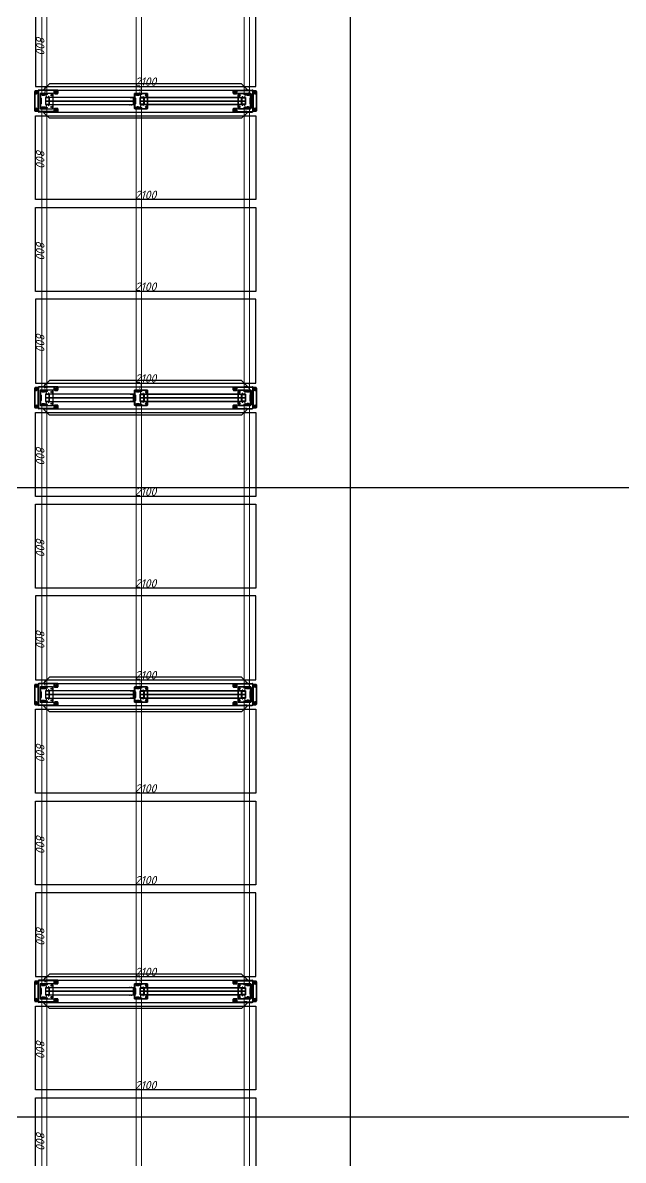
# Model space of a CAD drawing. Header units: millimetres. Extents: x 2140 to 223837, y 2113 to 170313.
# Drawn here: x 19041 to 24765, y 65347 to 76194 of the extents above; entities that cross this region are included whole.
import ezdxf

# ---------------------------------------------------------------- set-up
doc = ezdxf.new("R2010")
doc.units = ezdxf.units.MM
for name, pattern in [('CENTERX2', [20.32, 12.7, -2.54, 2.54, -2.54]), ('HIDDEN', [1.905, 1.27, -0.635]), ('PHANTOM', [12.7, 6.35, -1.27, 1.27, -1.27, 1.27, -1.27]), ('Линия сетки', [22.225, 12.7, -3.175, 3.175, -3.175])]:
    doc.linetypes.add(name, pattern=pattern)
doc.layers.add('1.Балка', color=5, linetype='Continuous', lineweight=0)
doc.layers.add('3.Опора', color=7, linetype='Continuous', lineweight=0)
for name, color, linetype in [('2.Стойка', 7, 'Continuous'), ('отбойники', 1, 'Continuous'), ('Размеры', 7, 'Continuous'), ('Стены', 7, 'Continuous')]:
    doc.layers.add(name, color=color, linetype=linetype)
doc.styles.add('Курсив', font='isocpeui.ttf')
doc.dimstyles.new('Рзм блок', dxfattribs={"dimtxt": 40, "dimasz": 80, "dimexe": 0.18, "dimexo": 0, "dimgap": 5, "dimtad": 1, "dimtoh": 1, "dimdec": 0, "dimzin": 0, "dimdsep": 46, "dimtxsty": 'Курсив', "dimblk": 'NONE', "dimcen": 0.09, "dimse1": 1, "dimse2": 1, "dimsd1": 1, "dimsd2": 1, "dimadec": 0, "dimazin": 0, "dimtfac": 1, "dimtdec": 0, "dimtofl": 0, "dimtmove": 0, "dimatfit": 2, "dimldrblk": 'NONE', "dimfxl": 0.18, "dimtolj": 1, "dimtzin": 0, "dimarcsym": 0})

# ---------------------------------------------------------------- blocks, each defined once
blk = doc.blocks.new('Помещение')
at = {"color": 9, "linetype": 'Линия сетки', "true_color": 0xc7c8ca}
for p, q in [((20021.9036, 162172.4828), (20021.9036, 22887.2413)), ((113992.9741, 69644.9347), (7061.0864, 69644.9347)), ((113992.9741, 63644.9347), (7061.0864, 63644.9347))]:
    blk.add_line(p, q, dxfattribs=at)
blk = doc.blocks.new('Опора FSус 120')
at = {"layer": '3.Опора', "color": 0, "linetype": 'Continuous', "lineweight": 25}
for p, q in [((-73, 120), (-73, 5)), ((68, 125), (-68, 125)), ((73, 5), (73, 120)), ((-68, 0), (68, 0)), ((-34, 85), (-34, 71)), ((-34, 61), (-34, 71)), ((-31, 61), (-34, 61)), ((-31, 85), (-31, 71)), ((-31, 71), (-31, 61)), ((28, 91), (-28, 91)), ((28, 88), (-28, 88)), ((31, 71), (31, 85)), ((31, 61), (31, 71)), ((34, 61), (31, 61)), ((34, 71), (34, 85)), ((34, 71), (34, 61))]:
    blk.add_line(p, q, dxfattribs=at)
at = {"layer": '3.Опора', "color": 0}
for p, q in [((-30, 73), (-35, 73)), ((30, 73), (35, 73))]:
    blk.add_line(p, q, dxfattribs=at)
for points in [[(-31, 77.5), (-34, 77.5), (-34, 68.5), (-31, 68.5)], [(31, 77.5), (34, 77.5), (34, 68.5), (31, 68.5)]]:
    blk.add_lwpolyline(points, close=True, dxfattribs=at)
at = {"layer": '3.Опора', "color": 0, "linetype": 'Continuous', "lineweight": 25}
for centre in [(-56, 112), (56, 112)]:
    blk.add_circle(centre, 7.5, dxfattribs=at)
for centre, radius, start, end in [((-68, 120), 5, 90, 180), ((68, 120), 5, 0, 90), ((-68, 5), 5, 180, 270), ((-28, 85), 6, 90, 180), ((-28, 85), 3, 90, 180), ((28, 85), 6, 0, 90), ((28, 85), 3, 0, 90), ((68, 5), 5, 270, 0)]:
    blk.add_arc(centre, radius, start, end, dxfattribs=at)
blk = doc.blocks.new('Стойка FSус 120')
at = {"color": 0, "linetype": 'ByBlock', "lineweight": 0}
for p, q in [((-60, 42), (-60, 35)), ((-60, 20), (-53, 20)), ((-60, 5), (-60, -1)), ((-58, 42), (-58, 35)), ((-58, 31), (-57, 31)), ((-57, 9), (-58, 9)), ((-58, 5), (-58, -1)), ((-38, 53), (-57, 46)), ((-38, 51), (-57, 44)), ((-57, 33), (-56, 32)), ((-56, 8), (-57, 7)), ((-56, 29), (-56, 11)), ((-56, 26), (-54, 26)), ((-54, 14), (-56, 14)), ((-54, 29), (-54, 11)), ((-47, 73), (-39, 73)), ((-47, 73), (-47, 71)), ((-47, 71), (-39, 71)), ((-38, 62), (-34, 62)), ((-37, 69), (-37, 55)), ((-35, 66), (-37, 66)), ((-37, 58), (-35, 58)), ((-35, 69), (-35, 55)), ((-28, -2), (-26, 0)), ((-23, 2), (23, 2)), ((-23, 0), (23, 0)), ((26, 0), (28, -2)), ((38, 62), (34, 62)), ((35, 55), (35, 69)), ((37, 66), (35, 66)), ((35, 58), (37, 58)), ((37, 55), (37, 69)), ((57, 46), (38, 53)), ((57, 44), (38, 51)), ((39, 73), (47, 73)), ((39, 71), (47, 71)), ((47, 73), (47, 71)), ((60, 20), (53, 20)), ((54, 11), (54, 29)), ((56, 26), (54, 26)), ((54, 14), (56, 14)), ((56, 32), (57, 33)), ((56, 11), (56, 29)), ((57, 7), (56, 8)), ((57, 31), (58, 31)), ((58, 9), (57, 9)), ((58, 35), (58, 42)), ((58, -1), (58, 5)), ((60, 35), (60, 42)), ((60, -1), (60, 5)), ((-56, -3), (-48, -3)), ((-56, -5), (-48, -5)), ((-48, -3), (-46, -3)), ((-48, -3), (-48, -5)), ((-46, -5), (-48, -5)), ((-46, -3), (-46, -3)), ((-46, -3), (-37, -3)), ((-46, -5), (-46, -5)), ((-37, -5), (-46, -5)), ((-37, -3), (-36, -3)), ((-36, -5), (-37, -5)), ((-36, -3), (-29, -3)), ((-36, -3), (-36, -5)), ((-36, -5), (-29, -5)), ((-26, -3), (-25, -1)), ((25, -1), (26, -3)), ((29, -3), (36, -3)), ((29, -5), (36, -5)), ((37, -3), (36, -3)), ((36, -3), (36, -5)), ((36, -5), (37, -5)), ((46, -3), (37, -3)), ((37, -5), (46, -5)), ((48, -3), (46, -3)), ((46, -3), (46, -3)), ((46, -5), (48, -5)), ((46, -5), (46, -5)), ((48, -3), (56, -3)), ((48, -3), (48, -5)), ((48, -5), (56, -5))]:
    blk.add_line(p, q, dxfattribs=at)
for centre, radius, start, end in [((-56, 42), 4, 110, 180), ((-56, 35), 4, 180, 240), ((-56, 5), 4, 120, 180), ((-56, 42), 2, 110, 180), ((-56, 35), 2, 180, 240), ((-56, 5), 2, 120, 180), ((-58, 29), 2, 0, 60), ((-58, 11), 2, 300, 0), ((-58, 29), 4, 0, 60), ((-58, 11), 4, 300, 0), ((-39, 69), 4, 0, 90), ((-39, 69), 2, 0, 90), ((-39, 55), 4, 290, 0), ((-39, 55), 2, 290, 0), ((-23, -2), 4, 90, 150), ((-23, -2), 2, 90, 150), ((23, -2), 4, 30, 90), ((23, -2), 2, 30, 90), ((39, 69), 4, 90, 180), ((39, 55), 4, 180, 250), ((39, 69), 2, 90, 180), ((39, 55), 2, 180, 250), ((58, 29), 4, 120, 180), ((58, 11), 4, 180, 240), ((58, 29), 2, 120, 180), ((58, 11), 2, 180, 240), ((56, 42), 4, 0, 70), ((56, 42), 2, 0, 70), ((56, 35), 2, 300, 0), ((56, 5), 2, 0, 60), ((56, 35), 4, 300, 0), ((56, 5), 4, 0, 60), ((-56, -1), 4, 180, 270), ((-56, -1), 2, 180, 270), ((-29, -1), 2, 270, 330), ((-29, -1), 4, 270, 330), ((29, -1), 4, 210, 270), ((29, -1), 2, 210, 270), ((56, -1), 2, 270, 0), ((56, -1), 4, 270, 0)]:
    blk.add_arc(centre, radius, start, end, dxfattribs=at)
blk = doc.blocks.new('*D1555')
at = {"layer": 'Defpoints', "color": 0, "transparency": 16777216}
for p in [(1015, -2056), (1815, -2056), (1815, -2056)]:
    blk.add_point(p, dxfattribs=at)
at = {"layer": 'Defpoints', "color": 0, "transparency": 16777216, "insert": (1415, -2011), "char_height": 80, "attachment_point": 5, "style": 'Курсив'}
blk.add_mtext('\\A1;800', dxfattribs=at)
blk = doc.blocks.new('_None')
blk = doc.blocks.new('*D1556')
at = {"layer": 'Defpoints', "color": 0, "transparency": 16777216}
for p in [(1815, 44), (1815, 44), (1815, -2056)]:
    blk.add_point(p, dxfattribs=at)
at = {"layer": 'Defpoints', "color": 0, "transparency": 16777216, "insert": (1770, -1006), "char_height": 80, "attachment_point": 5, "rotation": 90, "style": 'Курсив'}
blk.add_mtext('\\A1;2100', dxfattribs=at)
blk = doc.blocks.new('*D1035')
at = {"layer": 'Defpoints', "color": 0, "linetype": 'ByBlock', "transparency": 16777216}
for p in [(255350, 108886), (255350, 108857), (258050, 108857)]:
    blk.add_point(p, dxfattribs=at)
at = {"layer": 'Defpoints', "color": 0, "linetype": 'ByBlock', "transparency": 16777216, "insert": (258009, 108902), "char_height": 20, "attachment_point": 5, "style": 'Курсив'}
blk.add_mtext('\\A1;2700', dxfattribs=at)
blk = doc.blocks.new('*D1036')
at = {"layer": 'Defpoints', "color": 0, "linetype": 'ByBlock', "transparency": 16777216}
for p in [(255350, 107876), (255350, 107848), (258050, 107876)]:
    blk.add_point(p, dxfattribs=at)
at = {"layer": 'Defpoints', "color": 0, "linetype": 'ByBlock', "transparency": 16777216, "insert": (258009, 107863), "char_height": 20, "attachment_point": 5, "style": 'Курсив'}
blk.add_mtext('\\A1;2700', dxfattribs=at)
blk = doc.blocks.new('*U1979')
at = {"layer": 'Размеры', "color": 251, "true_color": 0x636466}
for p, q in [((-10, 0), (-5, 9)), ((-5, -9), (-10, 0)), ((-5, 9), (5, 9)), ((5, 9), (10, 0)), ((10, 0), (5, -9)), ((5, -9), (-5, -9))]:
    blk.add_line(p, q, dxfattribs=at)
for radius in [11, 5]:
    blk.add_circle((0, 0), radius, dxfattribs=at)
blk = doc.blocks.new('*U1980')
at = {"layer": 'Размеры', "color": 251, "true_color": 0x636466}
for p, q in [((-10, 0), (-5, 9)), ((-5, -9), (-10, 0)), ((-5, 9), (5, 9)), ((5, 9), (10, 0)), ((10, 0), (5, -9)), ((5, -9), (-5, -9))]:
    blk.add_line(p, q, dxfattribs=at)
for radius in [11, 5]:
    blk.add_circle((0, 0), radius, dxfattribs=at)
blk = doc.blocks.new('*U1981')
at = {"layer": 'Размеры', "color": 251, "true_color": 0x636466}
for p, q in [((-10, 0), (-5, 9)), ((-5, -9), (-10, 0)), ((-5, 9), (5, 9)), ((5, 9), (10, 0)), ((10, 0), (5, -9)), ((5, -9), (-5, -9))]:
    blk.add_line(p, q, dxfattribs=at)
for radius in [11, 5]:
    blk.add_circle((0, 0), radius, dxfattribs=at)
blk = doc.blocks.new('*U1975')
at = {"layer": 'Размеры', "color": 251, "true_color": 0x636466}
for p, q in [((-10, 0), (-5, 9)), ((-5, -9), (-10, 0)), ((-5, 9), (5, 9)), ((5, 9), (10, 0)), ((10, 0), (5, -9)), ((5, -9), (-5, -9))]:
    blk.add_line(p, q, dxfattribs=at)
for radius in [11, 5]:
    blk.add_circle((0, 0), radius, dxfattribs=at)
blk = doc.blocks.new('*U1875')
h = blk.add_hatch(color=0)
h.dxf.hatch_style = 1
h.paths.add_polyline_path([(105, 160), (101, 160), (101, 160), (101, 60), (105, 60)])
h.paths.add_polyline_path([(-101, 160), (-105, 160), (-105, 60), (-101, 60)])
h.paths.add_polyline_path([(105, -22), (105, 29), (101, 29), (101, -22), (101, -22, -0.414214), (97, -26), (-97, -26, -0.414214), (-101, -22), (-101, 29), (-105, 29), (-105, -22, 0.414214), (-97, -30), (97, -30, 0.414214)])
at = {"color": 0, "linetype": 'Continuous', "lineweight": 25}
for p, q in [((-105, 160), (-101, 160)), ((-105, 160), (-105, 46)), ((-101, 160), (-101, 160)), ((-97, 160), (-101, 160)), ((-101, 160), (-101, 46)), ((-101, 125), (-97, 125)), ((-75, 160), (-97, 160)), ((-97, 125), (-75, 125)), ((-70, 130), (-70, 155)), ((70, 155), (70, 130)), ((97, 160), (75, 160)), ((75, 125), (97, 125)), ((101, 160), (97, 160)), ((97, 125), (101, 125)), ((101, 160), (101, 46)), ((101, 160), (105, 160)), ((101, 160), (101, 160)), ((105, 160), (105, 46)), ((105, 160), (105, 160)), ((-105, 46), (-105, 42)), ((-105, 46), (-105, 42)), ((-105, 46), (-105, 42)), ((-105, 42), (-105, -22)), ((-105, 42), (-105, -22)), ((-101, 42), (-101, 46)), ((-101, 42), (-101, 46)), ((-101, 42), (-101, 46)), ((-101, 42), (-101, -22)), ((-101, 42), (-101, -22)), ((101, 47), (101, 42)), ((101, 47), (101, 42)), ((101, 42), (101, 46)), ((101, 42), (101, -22)), ((101, 42), (101, -22)), ((105, 42), (105, 47)), ((105, 42), (105, 47)), ((105, 46), (105, 42)), ((105, 42), (105, -22)), ((105, 42), (105, -22)), ((97, -26), (-97, -26)), ((97, -30), (-97, -30)), ((-97, -30), (-97, -34)), ((-97, -56), (-97, -34)), ((92, -61), (-92, -61)), ((97, -34), (97, -30)), ((97, -34), (97, -56))]:
    blk.add_line(p, q, dxfattribs=at)
at = {"color": 0}
for p, q in [((-100, 54), (-106, 54)), ((-100, 34), (-106, 34)), ((106, 54), (100, 54)), ((106, 34), (100, 34))]:
    blk.add_line(p, q, dxfattribs=at)
at = {"color": 61, "true_color": 0xedee99}
blk.add_line((0, 0), (0, -5), dxfattribs=at)
at = {"color": 0}
for points in [[(-101, 60), (-105, 60), (-105, 29), (-101, 29)], [(105, 60), (101, 60), (101, 29), (105, 29)]]:
    blk.add_lwpolyline(points, close=True, dxfattribs=at)
at = {"color": 0, "linetype": 'Continuous', "lineweight": 25}
for centre in [(-82, 143), (82, 143), (-80, -49), (80, -49)]:
    blk.add_circle(centre, 6, dxfattribs=at)
for centre, radius, start, end in [((-75, 155), 5, 0, 90), ((-75, 130), 5, 270, 0), ((75, 155), 5, 90, 180), ((75, 130), 5, 180, 270), ((-97, -22), 8, 180, 270), ((-97, -22), 4, 180, 270), ((-92, -56), 5, 180, 270), ((92, -56), 5, 270, 0), ((97, -22), 8, 270, 0), ((97, -22), 4, 270, 0)]:
    blk.add_arc(centre, radius, start, end, dxfattribs=at)
at = {"layer": 'отбойники', "color": 0, "rotation": 180}
for name, p in [('*U1981', (-82, 143)), ('*U1975', (82, 143)), ('*U1980', (-80, -49)), ('*U1979', (80, -49))]:
    blk.add_blockref(name, p, dxfattribs=at)
blk = doc.blocks.new('*D430')
at = {"layer": 'Defpoints', "color": 0, "linetype": 'ByBlock', "transparency": 16777216}
for p in [(5, 35), (5, 2), (2705, 35)]:
    blk.add_point(p, dxfattribs=at)
at = {"layer": 'Defpoints', "color": 0, "linetype": 'ByBlock', "transparency": 16777216, "insert": (2664, 17), "char_height": 20, "attachment_point": 5, "style": 'Курсив'}
blk.add_mtext('\\A1;2700', dxfattribs=at)
blk = doc.blocks.new('*D1557')
at = {"layer": 'Defpoints', "color": 0, "transparency": 16777216}
for p in [(1890, -2056), (2690, -2056), (2690, -2056)]:
    blk.add_point(p, dxfattribs=at)
at = {"layer": 'Defpoints', "color": 0, "transparency": 16777216, "insert": (2290, -2011), "char_height": 80, "attachment_point": 5, "style": 'Курсив'}
blk.add_mtext('\\A1;800', dxfattribs=at)
blk = doc.blocks.new('*D1558')
at = {"layer": 'Defpoints', "color": 0, "transparency": 16777216}
for p in [(2690, 44), (2690, 44), (2690, -2056)]:
    blk.add_point(p, dxfattribs=at)
at = {"layer": 'Defpoints', "color": 0, "transparency": 16777216, "insert": (2645, -1006), "char_height": 80, "attachment_point": 5, "rotation": 90, "style": 'Курсив'}
blk.add_mtext('\\A1;2100', dxfattribs=at)
blk = doc.blocks.new('*D1553')
at = {"layer": 'Defpoints', "color": 0, "transparency": 16777216}
for p in [(140, -2056), (940, -2056), (940, -2056)]:
    blk.add_point(p, dxfattribs=at)
at = {"layer": 'Defpoints', "color": 0, "transparency": 16777216, "insert": (540, -2011), "char_height": 80, "attachment_point": 5, "style": 'Курсив'}
blk.add_mtext('\\A1;800', dxfattribs=at)
blk = doc.blocks.new('*D1554')
at = {"layer": 'Defpoints', "color": 0, "transparency": 16777216}
for p in [(940, 44), (940, 44), (940, -2056)]:
    blk.add_point(p, dxfattribs=at)
at = {"layer": 'Defpoints', "color": 0, "transparency": 16777216, "insert": (895, -1006), "char_height": 80, "attachment_point": 5, "rotation": 90, "style": 'Курсив'}
blk.add_mtext('\\A1;2100', dxfattribs=at)
blk = doc.blocks.new('*U1015')
at = {"layer": 'Размеры', "color": 251, "true_color": 0x636466}
for p, q in [((-10, 0), (-5, 9)), ((-5, -9), (-10, 0)), ((-5, 9), (5, 9)), ((5, 9), (10, 0)), ((10, 0), (5, -9)), ((5, -9), (-5, -9))]:
    blk.add_line(p, q, dxfattribs=at)
for radius in [11, 5]:
    blk.add_circle((0, 0), radius, dxfattribs=at)
blk = doc.blocks.new('*U1016')
at = {"layer": 'Размеры', "color": 251, "true_color": 0x636466}
for p, q in [((-10, 0), (-5, 9)), ((-5, -9), (-10, 0)), ((-5, 9), (5, 9)), ((5, 9), (10, 0)), ((10, 0), (5, -9)), ((5, -9), (-5, -9))]:
    blk.add_line(p, q, dxfattribs=at)
for radius in [11, 5]:
    blk.add_circle((0, 0), radius, dxfattribs=at)
blk = doc.blocks.new('*U1017')
at = {"layer": 'Размеры', "color": 251, "true_color": 0x636466}
for p, q in [((-10, 0), (-5, 9)), ((-5, -9), (-10, 0)), ((-5, 9), (5, 9)), ((5, 9), (10, 0)), ((10, 0), (5, -9)), ((5, -9), (-5, -9))]:
    blk.add_line(p, q, dxfattribs=at)
for radius in [11, 5]:
    blk.add_circle((0, 0), radius, dxfattribs=at)
blk = doc.blocks.new('*U1018')
at = {"layer": 'Размеры', "color": 251, "true_color": 0x636466}
for p, q in [((-10, 0), (-5, 9)), ((-5, -9), (-10, 0)), ((-5, 9), (5, 9)), ((5, 9), (10, 0)), ((10, 0), (5, -9)), ((5, -9), (-5, -9))]:
    blk.add_line(p, q, dxfattribs=at)
for radius in [11, 5]:
    blk.add_circle((0, 0), radius, dxfattribs=at)
blk = doc.blocks.new('*U1019')
at = {"layer": 'Размеры', "color": 251, "true_color": 0x636466}
for p, q in [((-10, 0), (-5, 9)), ((-5, -9), (-10, 0)), ((-5, 9), (5, 9)), ((5, 9), (10, 0)), ((10, 0), (5, -9)), ((5, -9), (-5, -9))]:
    blk.add_line(p, q, dxfattribs=at)
for radius in [11, 5]:
    blk.add_circle((0, 0), radius, dxfattribs=at)
blk = doc.blocks.new('*U1020')
at = {"layer": 'Размеры', "color": 251, "true_color": 0x636466}
for p, q in [((-10, 0), (-5, 9)), ((-5, -9), (-10, 0)), ((-5, 9), (5, 9)), ((5, 9), (10, 0)), ((10, 0), (5, -9)), ((5, -9), (-5, -9))]:
    blk.add_line(p, q, dxfattribs=at)
for radius in [11, 5]:
    blk.add_circle((0, 0), radius, dxfattribs=at)
blk = doc.blocks.new('*U1021')
at = {"layer": 'Размеры', "color": 251, "true_color": 0x636466}
for p, q in [((-10, 0), (-5, 9)), ((-5, -9), (-10, 0)), ((-5, 9), (5, 9)), ((5, 9), (10, 0)), ((10, 0), (5, -9)), ((5, -9), (-5, -9))]:
    blk.add_line(p, q, dxfattribs=at)
for radius in [11, 5]:
    blk.add_circle((0, 0), radius, dxfattribs=at)
blk = doc.blocks.new('*U1022')
at = {"layer": 'Размеры', "color": 251, "true_color": 0x636466}
for p, q in [((-10, 0), (-5, 9)), ((-5, -9), (-10, 0)), ((-5, 9), (5, 9)), ((5, 9), (10, 0)), ((10, 0), (5, -9)), ((5, -9), (-5, -9))]:
    blk.add_line(p, q, dxfattribs=at)
for radius in [11, 5]:
    blk.add_circle((0, 0), radius, dxfattribs=at)
blk = doc.blocks.new('*U990')
h = blk.add_hatch(color=0)
h.dxf.hatch_style = 1
h.paths.add_polyline_path([(160, -105), (160, -101), (160, -101), (60, -101), (60, -105)])
h.paths.add_polyline_path([(160, 101), (160, 105), (60, 105), (60, 101)])
h.paths.add_polyline_path([(-22, -105), (29, -105), (29, -101), (-22, -101), (-22, -101, -0.414214), (-26, -97), (-26, 97, -0.414214), (-22, 101), (29, 101), (29, 105), (-22, 105, 0.414214), (-30, 97), (-30, -97, 0.414214)])
h = blk.add_hatch(color=0)
h.dxf.hatch_style = 1
h.paths.add_polyline_path([(1830, -105), (1830, -101), (1830, -101), (1930, -101), (1930, -105)])
h.paths.add_polyline_path([(1830, 101), (1830, 105), (1930, 105), (1930, 101)])
h.paths.add_polyline_path([(2012, -105), (1961, -105), (1961, -101), (2012, -101), (2012, -101, 0.414214), (2016, -97), (2016, 97, 0.414214), (2012, 101), (1961, 101), (1961, 105), (2012, 105, -0.414214), (2020, 97), (2020, -97, -0.414214)])
at = {"color": 0, "linetype": 'Continuous', "lineweight": 25}
for p, q in [((-61, -92), (-61, 92)), ((-56, 97), (-34, 97)), ((-30, 97), (-34, 97)), ((-30, -97), (-30, 97)), ((-26, -97), (-26, 97)), ((42, 105), (-22, 105)), ((42, 105), (-22, 105)), ((42, 101), (-22, 101)), ((42, 101), (-22, 101)), ((46, 105), (42, 105)), ((46, 105), (42, 105)), ((46, 105), (42, 105)), ((42, 101), (46, 101)), ((42, 101), (46, 101)), ((42, 101), (46, 101)), ((160, 105), (46, 105)), ((160, 101), (46, 101)), ((125, 101), (125, 97)), ((125, 97), (125, 75)), ((130, 70), (155, 70)), ((160, 105), (160, 101)), ((160, 101), (160, 101)), ((160, 97), (160, 101)), ((160, 75), (160, 97)), ((1830, 105), (1830, 101)), ((1830, 105), (1944, 105)), ((1830, 101), (1830, 101)), ((1830, 97), (1830, 101)), ((1830, 101), (1944, 101)), ((1830, 75), (1830, 97)), ((1860, 70), (1835, 70)), ((1865, 101), (1865, 97)), ((1865, 97), (1865, 75)), ((1944, 105), (1948, 105)), ((1944, 105), (1948, 105)), ((1944, 105), (1948, 105)), ((1948, 101), (1944, 101)), ((1948, 101), (1944, 101)), ((1948, 101), (1944, 101)), ((1948, 105), (2012, 105)), ((1948, 105), (2012, 105)), ((1948, 101), (2012, 101)), ((1948, 101), (2012, 101)), ((2016, -97), (2016, 97)), ((2020, -97), (2020, 97)), ((2020, 97), (2024, 97)), ((2046, 97), (2024, 97)), ((2051, -92), (2051, 92)), ((-34, -97), (-56, -97)), ((-34, -97), (-30, -97)), ((42, -101), (-22, -101)), ((42, -101), (-22, -101)), ((42, -105), (-22, -105)), ((42, -105), (-22, -105)), ((42, -101), (46, -101)), ((47, -101), (42, -101)), ((47, -101), (42, -101)), ((46, -105), (42, -105)), ((42, -105), (47, -105)), ((42, -105), (47, -105)), ((160, -101), (46, -101)), ((160, -105), (46, -105)), ((125, -75), (125, -97)), ((125, -97), (125, -101)), ((155, -70), (130, -70)), ((160, -97), (160, -75)), ((160, -101), (160, -97)), ((160, -101), (160, -105)), ((160, -101), (160, -101)), ((160, -105), (160, -105)), ((1830, -97), (1830, -75)), ((1830, -101), (1830, -97)), ((1830, -101), (1944, -101)), ((1830, -101), (1830, -105)), ((1830, -101), (1830, -101)), ((1830, -105), (1944, -105)), ((1830, -105), (1830, -105)), ((1835, -70), (1860, -70)), ((1865, -75), (1865, -97)), ((1865, -97), (1865, -101)), ((1943, -101), (1948, -101)), ((1943, -101), (1948, -101)), ((1948, -105), (1943, -105)), ((1948, -105), (1943, -105)), ((1948, -101), (1944, -101)), ((1944, -105), (1948, -105)), ((1948, -101), (2012, -101)), ((1948, -101), (2012, -101)), ((1948, -105), (2012, -105)), ((1948, -105), (2012, -105)), ((2024, -97), (2020, -97)), ((2024, -97), (2046, -97))]:
    blk.add_line(p, q, dxfattribs=at)
at = {"color": 61, "true_color": 0xedee99}
for p, q in [((0, 0), (-5, 0)), ((1990, 0), (1995, 0))]:
    blk.add_line(p, q, dxfattribs=at)
at = {"color": 0}
for p, q in [((34, 100), (34, 106)), ((54, 100), (54, 106)), ((1936, 100), (1936, 106)), ((1956, 100), (1956, 106)), ((34, -106), (34, -100)), ((54, -106), (54, -100)), ((1936, -106), (1936, -100)), ((1956, -106), (1956, -100))]:
    blk.add_line(p, q, dxfattribs=at)
for p, q in [((44, 108), (44, 98)), ((1946, 108), (1946, 98))]:
    blk.add_line(p, q)
blk.add_lwpolyline([(20, 105), (1970, 105), (1910, 165), (80, 165), (20, 105)], dxfattribs=at)
for points in [[(60, 101), (60, 105), (29, 105), (29, 101)], [(1930, 101), (1930, 105), (1961, 105), (1961, 101)], [(60, -105), (60, -101), (29, -101), (29, -105)], [(1930, -105), (1930, -101), (1961, -101), (1961, -105)]]:
    blk.add_lwpolyline(points, close=True, dxfattribs=at)
at = {"color": 0, "linetype": 'Continuous', "lineweight": 25}
for centre in [(-49, 80), (143, 82), (1847, 82), (2039, 80), (-49, -80), (143, -82), (1847, -82), (2039, -80)]:
    blk.add_circle(centre, 6, dxfattribs=at)
for centre, radius, start, end in [((-56, 92), 5, 90, 180), ((-22, 97), 8, 90, 180), ((-22, 97), 4, 90, 180), ((130, 75), 5, 180, 270), ((155, 75), 5, 270, 0), ((1835, 75), 5, 180, 270), ((1860, 75), 5, 270, 0), ((2012, 97), 8, 0, 90), ((2012, 97), 4, 0, 90), ((2046, 92), 5, 0, 90), ((-56, -92), 5, 180, 270), ((-22, -97), 8, 180, 270), ((-22, -97), 4, 180, 270), ((130, -75), 5, 90, 180), ((155, -75), 5, 0, 90), ((1835, -75), 5, 90, 180), ((1860, -75), 5, 0, 90), ((2012, -97), 8, 270, 0), ((2012, -97), 4, 270, 0), ((2046, -92), 5, 270, 0)]:
    blk.add_arc(centre, radius, start, end, dxfattribs=at)
at = {"layer": 'отбойники', "color": 0, "rotation": 89.99999999999999}
for name, p in [('*U1016', (-49, 80)), ('*U1017', (143, 82)), ('*U1015', (-49, -80)), ('*U1018', (143, -82))]:
    blk.add_blockref(name, p, dxfattribs=at)
at = {"layer": 'отбойники', "color": 0, "xscale": -1, "rotation": 270}
for name, p in [('*U1021', (1847, 82)), ('*U1020', (2039, 80)), ('*U1022', (1847, -82)), ('*U1019', (2039, -80))]:
    blk.add_blockref(name, p, dxfattribs=at)
blk = doc.blocks.new('*U1027')
h = blk.add_hatch(color=0)
h.dxf.hatch_style = 1
h.paths.add_polyline_path([(160, 105), (160, 101), (160, 101), (60, 101), (60, 105)])
h.paths.add_polyline_path([(160, -101), (160, -105), (60, -105), (60, -101)])
h.paths.add_polyline_path([(-22, 105), (29, 105), (29, 101), (-22, 101), (-22, 101, 0.414214), (-26, 97), (-26, -97, 0.414214), (-22, -101), (29, -101), (29, -105), (-22, -105, -0.414214), (-30, -97), (-30, 97, -0.414214)])
h = blk.add_hatch(color=0)
h.dxf.hatch_style = 1
h.paths.add_polyline_path([(1830, 105), (1830, 101), (1830, 101), (1930, 101), (1930, 105)])
h.paths.add_polyline_path([(1830, -101), (1830, -105), (1930, -105), (1930, -101)])
h.paths.add_polyline_path([(2012, 105), (1961, 105), (1961, 101), (2012, 101), (2012, 101, -0.414214), (2016, 97), (2016, -97, -0.414214), (2012, -101), (1961, -101), (1961, -105), (2012, -105, 0.414214), (2020, -97), (2020, 97, 0.414214)])
at = {"color": 0, "linetype": 'Continuous', "lineweight": 25}
for p, q in [((-61, 92), (-61, -92)), ((-34, 97), (-56, 97)), ((-34, 97), (-30, 97)), ((-30, 97), (-30, -97)), ((-26, 97), (-26, -97)), ((42, 105), (-22, 105)), ((42, 105), (-22, 105)), ((42, 101), (-22, 101)), ((42, 101), (-22, 101)), ((46, 105), (42, 105)), ((42, 105), (47, 105)), ((42, 105), (47, 105)), ((42, 101), (46, 101)), ((47, 101), (42, 101)), ((47, 101), (42, 101)), ((160, 105), (46, 105)), ((160, 101), (46, 101)), ((125, 97), (125, 101)), ((125, 75), (125, 97)), ((155, 70), (130, 70)), ((160, 101), (160, 105)), ((160, 105), (160, 105)), ((160, 101), (160, 101)), ((160, 101), (160, 97)), ((160, 97), (160, 75)), ((1830, 105), (1944, 105)), ((1830, 101), (1830, 105)), ((1830, 105), (1830, 105)), ((1830, 101), (1944, 101)), ((1830, 101), (1830, 101)), ((1830, 101), (1830, 97)), ((1830, 97), (1830, 75)), ((1835, 70), (1860, 70)), ((1865, 97), (1865, 101)), ((1865, 75), (1865, 97)), ((1948, 105), (1943, 105)), ((1948, 105), (1943, 105)), ((1943, 101), (1948, 101)), ((1943, 101), (1948, 101)), ((1944, 105), (1948, 105)), ((1948, 101), (1944, 101)), ((1948, 105), (2012, 105)), ((1948, 105), (2012, 105)), ((1948, 101), (2012, 101)), ((1948, 101), (2012, 101)), ((2016, 97), (2016, -97)), ((2020, 97), (2020, -97)), ((2024, 97), (2020, 97)), ((2024, 97), (2046, 97)), ((2051, 92), (2051, -92)), ((-56, -97), (-34, -97)), ((-30, -97), (-34, -97)), ((42, -101), (-22, -101)), ((42, -101), (-22, -101)), ((42, -105), (-22, -105)), ((42, -105), (-22, -105)), ((42, -101), (46, -101)), ((42, -101), (46, -101)), ((42, -101), (46, -101)), ((46, -105), (42, -105)), ((46, -105), (42, -105)), ((46, -105), (42, -105)), ((160, -101), (46, -101)), ((160, -105), (46, -105)), ((125, -97), (125, -75)), ((125, -101), (125, -97)), ((130, -70), (155, -70)), ((160, -75), (160, -97)), ((160, -97), (160, -101)), ((160, -105), (160, -101)), ((160, -101), (160, -101)), ((1830, -75), (1830, -97)), ((1830, -97), (1830, -101)), ((1830, -105), (1830, -101)), ((1830, -101), (1830, -101)), ((1830, -101), (1944, -101)), ((1830, -105), (1944, -105)), ((1860, -70), (1835, -70)), ((1865, -97), (1865, -75)), ((1865, -101), (1865, -97)), ((1948, -101), (1944, -101)), ((1948, -101), (1944, -101)), ((1948, -101), (1944, -101)), ((1944, -105), (1948, -105)), ((1944, -105), (1948, -105)), ((1944, -105), (1948, -105)), ((1948, -101), (2012, -101)), ((1948, -101), (2012, -101)), ((1948, -105), (2012, -105)), ((1948, -105), (2012, -105)), ((2020, -97), (2024, -97)), ((2046, -97), (2024, -97))]:
    blk.add_line(p, q, dxfattribs=at)
at = {"color": 61, "true_color": 0xedee99}
for p, q in [((0, 0), (-5, 0)), ((1990, 0), (1995, 0))]:
    blk.add_line(p, q, dxfattribs=at)
at = {"color": 0}
for p, q in [((34, 106), (34, 100)), ((54, 106), (54, 100)), ((1936, 106), (1936, 100)), ((1956, 106), (1956, 100)), ((34, -100), (34, -106)), ((54, -100), (54, -106)), ((1936, -100), (1936, -106)), ((1956, -100), (1956, -106))]:
    blk.add_line(p, q, dxfattribs=at)
for p, q in [((44, -108), (44, -98)), ((1946, -108), (1946, -98))]:
    blk.add_line(p, q)
for points in [[(60, 105), (60, 101), (29, 101), (29, 105)], [(1930, 105), (1930, 101), (1961, 101), (1961, 105)], [(60, -101), (60, -105), (29, -105), (29, -101)], [(1930, -101), (1930, -105), (1961, -105), (1961, -101)]]:
    blk.add_lwpolyline(points, close=True, dxfattribs=at)
blk.add_lwpolyline([(20, -105), (1970, -105), (1910, -165), (80, -165), (20, -105)], dxfattribs=at)
at = {"color": 0, "linetype": 'Continuous', "lineweight": 25}
for centre in [(-49, 80), (143, 82), (1847, 82), (2039, 80), (-49, -80), (143, -82), (1847, -82), (2039, -80)]:
    blk.add_circle(centre, 6, dxfattribs=at)
for centre, radius, start, end in [((-56, 92), 5, 90, 180), ((-22, 97), 8, 90, 180), ((-22, 97), 4, 90, 180), ((130, 75), 5, 180, 270), ((155, 75), 5, 270, 0), ((1835, 75), 5, 180, 270), ((1860, 75), 5, 270, 0), ((2012, 97), 8, 0, 90), ((2012, 97), 4, 0, 90), ((2046, 92), 5, 0, 90), ((-56, -92), 5, 180, 270), ((-22, -97), 8, 180, 270), ((-22, -97), 4, 180, 270), ((130, -75), 5, 90, 180), ((155, -75), 5, 0, 90), ((1835, -75), 5, 90, 180), ((1860, -75), 5, 0, 90), ((2012, -97), 4, 270, 0), ((2012, -97), 8, 270, 0), ((2046, -92), 5, 270, 0)]:
    blk.add_arc(centre, radius, start, end, dxfattribs=at)
at = {"layer": 'отбойники', "color": 0, "xscale": -1, "rotation": 90}
for name, p in [('*U1015', (-49, 80)), ('*U1018', (143, 82)), ('*U1016', (-49, -80)), ('*U1017', (143, -82))]:
    blk.add_blockref(name, p, dxfattribs=at)
at = {"layer": 'отбойники', "color": 0, "rotation": 270}
for name, p in [('*U1022', (1847, 82)), ('*U1019', (2039, 80)), ('*U1021', (1847, -82)), ('*U1020', (2039, -80))]:
    blk.add_blockref(name, p, dxfattribs=at)
blk = doc.blocks.new('*U1989')
at = {"color": 1}
for name in ['*U990', '*U1027']:
    blk.add_blockref(name, (-995, 0), dxfattribs=at)
blk = doc.blocks.new('*U1991')
at = {"color": 0, "linetype": 'ByBlock', "lineweight": -2, "transparency": 16777216}
for p in [(0, -62260), (0, -65090), (0, -67920), (0, -70750)]:
    blk.add_blockref('*U1989', p, dxfattribs=at)
blk = doc.blocks.new('*U429')
at = {"true_color": 0xc7c8ca}
h = blk.add_hatch(color=9, dxfattribs=at)
h.dxf.hatch_style = 1
h.paths.add_polyline_path([(5, 31), (5, 39), (1, 39), (1, 31), (1, -21, -0.4142136), (-3, -25), (-24.5, -25), (-32.5, -25), (-32.5, -29), (-24.5, -29), (-3, -29, 0.4142136), (5, -21)])
h = blk.add_hatch(color=9, dxfattribs=at)
h.dxf.hatch_style = 1
h.paths.add_polyline_path([(2742.5, -25), (2734.5, -25), (2713, -25, -0.4142136), (2709, -21), (2709, 31), (2709, 39), (2705, 39), (2705, 31), (2705, -21, 0.4142136), (2713, -29), (2734.5, -29), (2742.5, -29)])
at = {"color": 61, "true_color": 0xedee99}
for points in [[(-6, 5.5), (-4, 5.5), (-4, -5.5), (-6, -5.5)], [(-2, 5.5), (0, 5.5), (0, -5.5), (-2, -5.5)]]:
    blk.add_lwpolyline(points, close=True, dxfattribs=at)
at = {"layer": '1.Балка', "color": 0, "linetype": 'ByBlock'}
for p, q in [((1, 39), (5, 39)), ((1, 31), (1, 39)), ((1, 31), (1, -21)), ((5, 39), (5, 31)), ((2705, 34.5), (5, 34.5)), ((5, 31), (5, -21)), ((2709, 39), (2705, 39)), ((2705, 39), (2705, 31)), ((2705, 31), (2705, -21)), ((2709, 31), (2709, 39)), ((2709, 31), (2709, -21)), ((-32.5, -29), (-32.5, -25)), ((-32.5, -25), (-24.5, -25)), ((-24.5, -29), (-32.5, -29)), ((-3, -25), (-24.5, -25)), ((-3, -29), (-24.5, -29)), ((5, -15.5), (2705, -15.5)), ((2705, -15.5), (5, -15.5)), ((2713, -25), (2734.5, -25)), ((2713, -29), (2734.5, -29)), ((2742.5, -25), (2734.5, -25)), ((2734.5, -29), (2742.5, -29)), ((2742.5, -29), (2742.5, -25))]:
    blk.add_line(p, q, dxfattribs=at)
for centre, radius, start, end in [((-3, -21), 4, 270, 0), ((-3, -21), 8, 270, 0), ((2713, -21), 8, 180, 270), ((2713, -21), 4, 180, 270)]:
    blk.add_arc(centre, radius, start, end, dxfattribs=at)
at = {"layer": '2.Стойка', "color": 61, "linetype": 'ByBlock', "true_color": 0xedee99}
blk.add_line((0, 0), (-7.7, 0), dxfattribs=at)
at = {"layer": 'Defpoints', "color": 0, "linetype": 'ByBlock'}
dim = blk.add_linear_dim(base=(5, 1.9), p1=(2705, 34.5), p2=(5, 34.5), dimstyle='Рзм блок', override={"dimtxt": 20}, dxfattribs=at)
dim.commit()
dim.dimension.update_dxf_attribs({"geometry": '*D430', "text_midpoint": (2664.3, 1.9), "dimtype": 128})
blk = doc.blocks.new('Секц глубокие пал 2700 тип2 скв')
h = blk.add_hatch(color=1)
h.dxf.hatch_style = 1
h.paths.add_polyline_path([(65, -62), (65, -70), (61, -70), (61, -62), (61, -10, 0.41421356), (57, -6), (35.5, -6), (27.5, -6), (27.5, -2), (35.5, -2), (57, -2, -0.41421356), (65, -10)])
h = blk.add_hatch(color=1)
h.dxf.hatch_style = 1
h.paths.add_polyline_path([(2802.5, -6), (2794.5, -6), (2773, -6, 0.41421356), (2769, -10), (2769, -62), (2769, -70), (2765, -70), (2765, -62), (2765, -10, -0.41421356), (2773, -2), (2794.5, -2), (2802.5, -2)])
h = blk.add_hatch(color=1)
h.dxf.hatch_style = 1
h.paths.add_polyline_path([(65, -1050), (65, -1042), (61, -1042), (61, -1050), (61, -1102, -0.41421356), (57, -1106), (35.5, -1106), (27.5, -1106), (27.5, -1110), (35.5, -1110), (57, -1110, 0.41421356), (65, -1102)])
h = blk.add_hatch(color=1)
h.dxf.hatch_style = 1
h.paths.add_polyline_path([(2802.5, -1106), (2794.5, -1106), (2773, -1106, -0.41421356), (2769, -1102), (2769, -1050), (2769, -1042), (2765, -1042), (2765, -1050), (2765, -1102, 0.41421356), (2773, -1110), (2794.5, -1110), (2802.5, -1110)])
at = {"color": 0, "linetype": 'CENTERX2', "lineweight": 18}
for p, q in [((-67, -1081), (-56.5, -1081)), ((55.1, -1081), (67.98, -1081)), ((2763, -1081), (2773.5, -1081)), ((2885.1, -1081), (2897.98, -1081)), ((-41.5, -1142), (-31, -1142)), ((31.17, -1142), (42.01, -1142)), ((2788.5, -1142), (2799, -1142)), ((2861.17, -1142), (2872.01, -1142))]:
    blk.add_line(p, q, dxfattribs=at)
at = {"color": 0, "linetype": 'Continuous', "lineweight": 25}
for p, q in [((-63, -1059), (-60.5, -1059)), ((-63, -1064), (-63, -1059)), ((-63, -1104), (-63, -1064)), ((-60.5, -1059), (-60.5, -1064)), ((-60.5, -1104), (-60.5, -1064)), ((60.5, -1059), (63, -1059)), ((60.5, -1064), (60.5, -1059)), ((60.5, -1064), (60.5, -1104)), ((63, -1059), (63, -1064)), ((63, -1064), (63, -1104)), ((2767, -1059), (2769.5, -1059)), ((2767, -1064), (2767, -1059)), ((2767, -1104), (2767, -1064)), ((2769.5, -1059), (2769.5, -1064)), ((2769.5, -1104), (2769.5, -1064)), ((2890.5, -1059), (2893, -1059)), ((2890.5, -1064), (2890.5, -1059)), ((2890.5, -1064), (2890.5, -1104)), ((2893, -1059), (2893, -1064)), ((2893, -1064), (2893, -1104)), ((58, -1106.5), (-58, -1106.5)), ((58, -1109), (-58, -1109)), ((-37.5, -1154), (-37.5, -1111.5)), ((-37.5, -1159), (-37.5, -1154)), ((-35, -1159), (-37.5, -1159)), ((-35, -1154), (-35, -1111.5)), ((-35, -1154), (-35, -1159)), ((35, -1111.5), (35, -1154)), ((35, -1159), (35, -1154)), ((37.5, -1159), (35, -1159)), ((37.5, -1111.5), (37.5, -1154)), ((37.5, -1154), (37.5, -1159)), ((2888, -1106.5), (2772, -1106.5)), ((2888, -1109), (2772, -1109)), ((2792.5, -1154), (2792.5, -1111.5)), ((2792.5, -1159), (2792.5, -1154)), ((2795, -1159), (2792.5, -1159)), ((2795, -1154), (2795, -1111.5)), ((2795, -1154), (2795, -1159)), ((2865, -1111.5), (2865, -1154)), ((2865, -1159), (2865, -1154)), ((2867.5, -1159), (2865, -1159)), ((2867.5, -1111.5), (2867.5, -1154)), ((2867.5, -1154), (2867.5, -1159))]:
    blk.add_line(p, q, dxfattribs=at)
at = {"color": 0, "linetype": 'HIDDEN', "lineweight": 18}
for p, q in [((-60.5, -1075.5), (-63, -1075.5)), ((63, -1075.5), (60.5, -1075.5)), ((2769.5, -1075.5), (2767, -1075.5)), ((2893, -1075.5), (2890.5, -1075.5)), ((-63, -1086.5), (-60.5, -1086.5)), ((-35, -1137.5), (-37.5, -1137.5)), ((-37.5, -1146.5), (-35, -1146.5)), ((-32.5, -1106.5), (-32.5, -1109)), ((32.5, -1106.5), (32.5, -1109)), ((37.5, -1137.5), (35, -1137.5)), ((35, -1146.5), (37.5, -1146.5)), ((60.5, -1086.5), (63, -1086.5)), ((2767, -1086.5), (2769.5, -1086.5)), ((2795, -1137.5), (2792.5, -1137.5)), ((2792.5, -1146.5), (2795, -1146.5)), ((2797.5, -1106.5), (2797.5, -1109)), ((2862.5, -1106.5), (2862.5, -1109)), ((2867.5, -1137.5), (2865, -1137.5)), ((2865, -1146.5), (2867.5, -1146.5)), ((2890.5, -1086.5), (2893, -1086.5))]:
    blk.add_line(p, q, dxfattribs=at)
at = {"color": 0, "linetype": 'PHANTOM', "lineweight": 18}
for p, q in [((-60.5, -1104), (-63, -1104)), ((-60.5, -1104), (-63, -1104)), ((-58, -1106.5), (-58, -1109)), ((-58, -1106.5), (-58, -1109)), ((-35, -1111.5), (-37.5, -1111.5)), ((-35, -1111.5), (-37.5, -1111.5)), ((35, -1111.5), (37.5, -1111.5)), ((35, -1111.5), (37.5, -1111.5)), ((58, -1106.5), (58, -1109)), ((58, -1106.5), (58, -1109)), ((60.5, -1104), (63, -1104)), ((60.5, -1104), (63, -1104)), ((2769.5, -1104), (2767, -1104)), ((2769.5, -1104), (2767, -1104)), ((2772, -1106.5), (2772, -1109)), ((2772, -1106.5), (2772, -1109)), ((2795, -1111.5), (2792.5, -1111.5)), ((2795, -1111.5), (2792.5, -1111.5)), ((2865, -1111.5), (2867.5, -1111.5)), ((2865, -1111.5), (2867.5, -1111.5)), ((2888, -1106.5), (2888, -1109)), ((2888, -1106.5), (2888, -1109)), ((2890.5, -1104), (2893, -1104)), ((2890.5, -1104), (2893, -1104))]:
    blk.add_line(p, q, dxfattribs=at)
for p, q in [((0, -1122), (-34, -1122)), ((-34, -1122), (-34, -1959)), ((0, -1959), (0, -1122)), ((34, -1122), (0, -1122)), ((0, -1122), (0, -1959)), ((34, -1959), (34, -1122)), ((2830, -1122), (2796, -1122)), ((2796, -1122), (2796, -1959)), ((2830, -1959), (2830, -1122)), ((2864, -1122), (2830, -1122)), ((2830, -1122), (2830, -1959)), ((2864, -1959), (2864, -1122)), ((-34, -1959), (0, -1959)), ((0, -1959), (34, -1959)), ((2796, -1959), (2830, -1959)), ((2830, -1959), (2864, -1959))]:
    blk.add_line(p, q)
at = {"color": 3}
for points in [[(140, 44), (940, 44), (940, -2056), (140, -2056)], [(1015, 44), (1815, 44), (1815, -2056), (1015, -2056)], [(2690, 44), (1890, 44), (1890, -2056), (2690, -2056)]]:
    blk.add_lwpolyline(points, close=True, dxfattribs=at)
at = {"color": 18, "true_color": 0x000000}
for points in [[(-34, -53), (0, -53), (0, -1059), (-34, -1059)], [(0, -53), (34, -53), (34, -1059), (0, -1059)], [(2830, -53), (2796, -53), (2796, -1059), (2830, -1059)], [(2864, -53), (2830, -53), (2830, -1059), (2864, -1059)]]:
    blk.add_lwpolyline(points, close=True, dxfattribs=at)
at = {"color": 61, "true_color": 0xedee99}
for points in [[(54, -36.5), (56, -36.5), (56, -25.5), (54, -25.5)], [(58, -36.5), (60, -36.5), (60, -25.5), (58, -25.5)], [(54, -1075.5), (56, -1075.5), (56, -1086.5), (54, -1086.5)], [(58, -1075.5), (60, -1075.5), (60, -1086.5), (58, -1086.5)]]:
    blk.add_lwpolyline(points, close=True, dxfattribs=at)
at = {"color": 0, "linetype": 'Continuous', "lineweight": 25}
for centre, radius, start, end in [((-58, -1104), 5, 180, 270), ((-58, -1104), 2.5, 180, 270), ((-32.5, -1111.5), 5, 150, 180), ((-32.5, -1111.5), 2.5, 90, 180), ((32.5, -1111.5), 2.5, 0, 90), ((32.5, -1111.5), 5, 0, 30), ((58, -1104), 2.5, 270, 0), ((58, -1104), 5, 270, 0), ((2772, -1104), 5, 180, 270), ((2772, -1104), 2.5, 180, 270), ((2797.5, -1111.5), 5, 150, 180), ((2797.5, -1111.5), 2.5, 90, 180), ((2862.5, -1111.5), 2.5, 0, 90), ((2862.5, -1111.5), 5, 0, 30), ((2888, -1104), 2.5, 270, 0), ((2888, -1104), 5, 270, 0)]:
    blk.add_arc(centre, radius, start, end, dxfattribs=at)
at = {"color": 0, "linetype": 'HIDDEN', "lineweight": 18}
for centre, start, end in [((-32.5, -1111.5), 90, 150), ((32.5, -1111.5), 30, 90), ((2797.5, -1111.5), 90, 150), ((2862.5, -1111.5), 30, 90)]:
    blk.add_arc(centre, 5, start, end, dxfattribs=at)
at = {"layer": '1.Балка', "color": 0, "linetype": 'ByBlock'}
for p, q in [((35.5, -2), (27.5, -2)), ((27.5, -2), (27.5, -6)), ((27.5, -6), (35.5, -6)), ((57, -2), (35.5, -2)), ((57, -6), (35.5, -6)), ((61, -62), (61, -10)), ((65, -62), (65, -10)), ((65, -15.5), (2765, -15.5)), ((2765, -62), (2765, -10)), ((2769, -62), (2769, -10)), ((2773, -2), (2794.5, -2)), ((2773, -6), (2794.5, -6)), ((2794.5, -2), (2802.5, -2)), ((2802.5, -6), (2794.5, -6)), ((2802.5, -2), (2802.5, -6)), ((61, -1050), (61, -1102)), ((65, -1050), (65, -1102)), ((2765, -1050), (2765, -1102)), ((2769, -1050), (2769, -1102)), ((27.5, -1110), (27.5, -1106)), ((27.5, -1106), (35.5, -1106)), ((35.5, -1110), (27.5, -1110)), ((57, -1106), (35.5, -1106)), ((57, -1110), (35.5, -1110)), ((2773, -1106), (2794.5, -1106)), ((2773, -1110), (2794.5, -1110)), ((2802.5, -1106), (2794.5, -1106)), ((2794.5, -1110), (2802.5, -1110)), ((2802.5, -1110), (2802.5, -1106))]:
    blk.add_line(p, q, dxfattribs=at)
at = {"layer": '1.Балка', "color": 1, "linetype": 'ByBlock'}
for p, q in [((61, -62), (61, -70)), ((61, -70), (65, -70)), ((2765, -15.5), (65, -15.5)), ((65, -70), (65, -62)), ((2765, -65.5), (65, -65.5)), ((2765, -70), (2765, -62)), ((2769, -70), (2765, -70)), ((2769, -62), (2769, -70)), ((61, -1042), (65, -1042)), ((61, -1050), (61, -1042)), ((65, -1042), (65, -1050)), ((2765, -1046.5), (65, -1046.5)), ((2769, -1042), (2765, -1042)), ((2765, -1042), (2765, -1050)), ((2769, -1050), (2769, -1042)), ((65, -1096.5), (2765, -1096.5)), ((2765, -1096.5), (65, -1096.5))]:
    blk.add_line(p, q, dxfattribs=at)
at = {"layer": '1.Балка', "color": 0, "linetype": 'ByBlock'}
for centre, radius, start, end in [((57, -10), 8, 0, 90), ((57, -10), 4, 0, 90), ((2773, -10), 8, 90, 180), ((2773, -10), 4, 90, 180), ((57, -1102), 4, 270, 0), ((57, -1102), 8, 270, 0), ((2773, -1102), 8, 180, 270), ((2773, -1102), 4, 180, 270)]:
    blk.add_arc(centre, radius, start, end, dxfattribs=at)
at = {"layer": '2.Стойка', "color": 61, "linetype": 'ByBlock', "true_color": 0xedee99}
for p, q in [((60, -31), (52.25, -31)), ((60, -1081), (52.25, -1081))]:
    blk.add_line(p, q, dxfattribs=at)
at = {"color": 1, "rotation": 180}
for p in [(0, -11), (2830, -11)]:
    blk.add_blockref('*U1875', p, dxfattribs=at)
at = {"layer": '1.Балка', "color": 1, "lineweight": 0}
blk.add_blockref('*U429', (60, -1981), dxfattribs=at)
at = {"layer": '2.Стойка', "color": 18, "true_color": 0x000000, "xscale": -1, "rotation": 180}
blk.add_blockref('Стойка FSус 120', (0, -11), dxfattribs=at)
at = {"layer": '2.Стойка', "color": 18, "true_color": 0x000000, "rotation": 180}
blk.add_blockref('Стойка FSус 120', (2830, -11), dxfattribs=at)
at = {"layer": '2.Стойка', "color": 51, "true_color": 0xf8f6b0}
for p in [(0, -1101), (2830, -1101)]:
    blk.add_blockref('Стойка FSус 120', p, dxfattribs=at)
at = {"layer": '2.Стойка', "color": 18, "true_color": 0x000000}
blk.add_blockref('Стойка FSус 120', (0, -1101), dxfattribs=at)
at = {"layer": '2.Стойка', "color": 18, "true_color": 0x000000, "xscale": -1}
blk.add_blockref('Стойка FSус 120', (2830, -1101), dxfattribs=at)
at = {"layer": '2.Стойка', "color": 0}
for p in [(0, -2001), (2830, -2001)]:
    blk.add_blockref('Стойка FSус 120', p, dxfattribs=at)
at = {"layer": '3.Опора', "color": 18, "true_color": 0x000000, "xscale": -1, "rotation": 180}
blk.add_blockref('Опора FSус 120', (0, 0), dxfattribs=at)
at = {"layer": '3.Опора', "color": 18, "true_color": 0x000000, "rotation": 180}
blk.add_blockref('Опора FSус 120', (2830, 0), dxfattribs=at)
at = {"layer": '3.Опора', "color": 18, "true_color": 0x000000}
blk.add_blockref('Опора FSус 120', (0, -1112), dxfattribs=at)
at = {"layer": '3.Опора', "color": 18, "true_color": 0x000000, "xscale": -1}
blk.add_blockref('Опора FSус 120', (2830, -1112), dxfattribs=at)
at = {"layer": '3.Опора'}
for p in [(0, -2012), (2830, -2012)]:
    blk.add_blockref('Опора FSус 120', p, dxfattribs=at)
at = {"layer": 'Defpoints', "color": 1}
for base, p1, p2, picture, middle in [((940, 44), (940, -2056), (940, 44), '*D1554', (895, -1006)), ((1815, 44), (1815, -2056), (1815, 44), '*D1556', (1770, -1006)), ((2690, 44), (2690, -2056), (2690, 44), '*D1558', (2645, -1006))]:
    dim = blk.add_linear_dim(base=base, p1=p1, p2=p2, angle=90, dimstyle='Рзм блок', override={"dimtxt": 80}, dxfattribs=at)
    dim.commit()
    dim.dimension.update_dxf_attribs({"geometry": picture, "text_midpoint": middle})
at = {"layer": 'Defpoints', "color": 1, "linetype": 'ByBlock'}
for base, p1, p2, picture, middle in [((65, -36.61), (2765, -65.5), (65, -65.5), '*D1035', (2724.25, -36.61)), ((65, -1075.39), (2765, -1046.5), (65, -1046.5), '*D1036', (2724.25, -1075.39))]:
    dim = blk.add_linear_dim(base=base, p1=p1, p2=p2, dimstyle='Рзм блок', override={"dimtxt": 20}, dxfattribs=at)
    dim.commit()
    dim.dimension.update_dxf_attribs({"geometry": picture, "text_midpoint": middle, "dimtype": 128, "insert": (-255284.92, -108922.99)})
at = {"layer": 'Defpoints', "color": 1}
for base, p1, p2, picture, middle in [((940, -2056), (140, -2056), (940, -2056), '*D1553', (540, -2011)), ((1815, -2056), (1015, -2056), (1815, -2056), '*D1555', (1415, -2011)), ((2690, -2056), (1890, -2056), (2690, -2056), '*D1557', (2290, -2011))]:
    dim = blk.add_linear_dim(base=base, p1=p1, p2=p2, dimstyle='Рзм блок', override={"dimtxt": 80}, dxfattribs=at)
    dim.commit()
    dim.dimension.update_dxf_attribs({"geometry": picture, "text_midpoint": middle})

msp = doc.modelspace()

# ---------------------------------------------------------------- block references
at = {"layer": 'Стены'}
msp.add_blockref('Помещение', (2139.8, 2112.9), dxfattribs=at)

# ---------------------------------------------------------------- next in the draw order: block references
msp.add_blockref('*U1991', (20211.9, 137707.9))
at = {"rotation": 270}
for p in [(21218, 78277.9), (21218, 75447.9), (21218, 72617.9), (21218, 69787.9), (21218, 66957.9)]:
    msp.add_blockref('Секц глубокие пал 2700 тип2 скв', p, dxfattribs=at)

doc.saveas('drawing.dxf')
